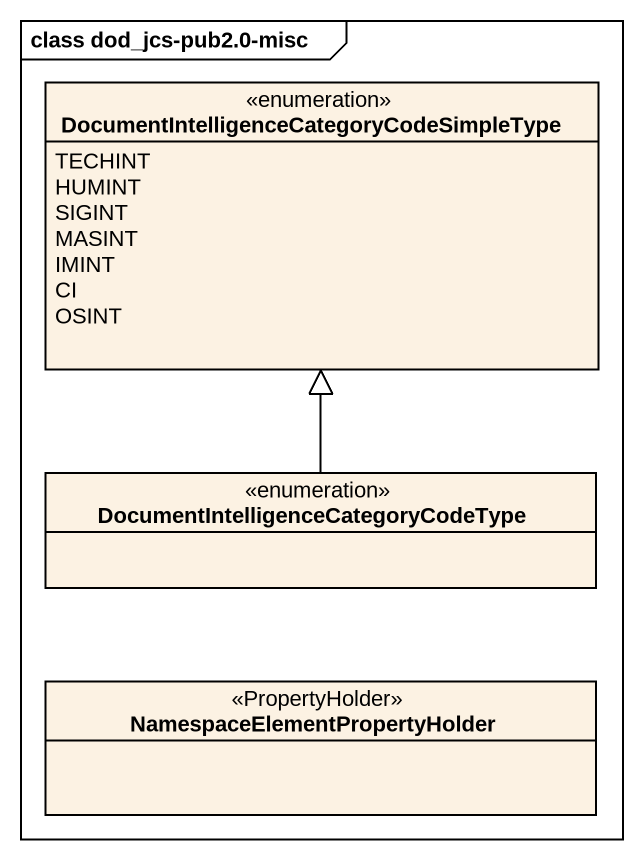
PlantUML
@startuml
mainframe class dod_jcs-pub2.0-misc
hide circle
hide empty members
enum "DocumentIntelligenceCategoryCodeSimpleType" as DocumentIntelligenceCategory {
  TECHINT
  HUMINT
  SIGINT
  MASINT
  IMINT
  CI
  OSINT
}
enum "DocumentIntelligenceCategoryCodeType" as DocumentIntelligenceCategory_2
class "NamespaceElementPropertyHolder" as NamespaceElementPropertyHold <<PropertyHolder>>
DocumentIntelligenceCategory_2 -up-|> DocumentIntelligenceCategory
@enduml
